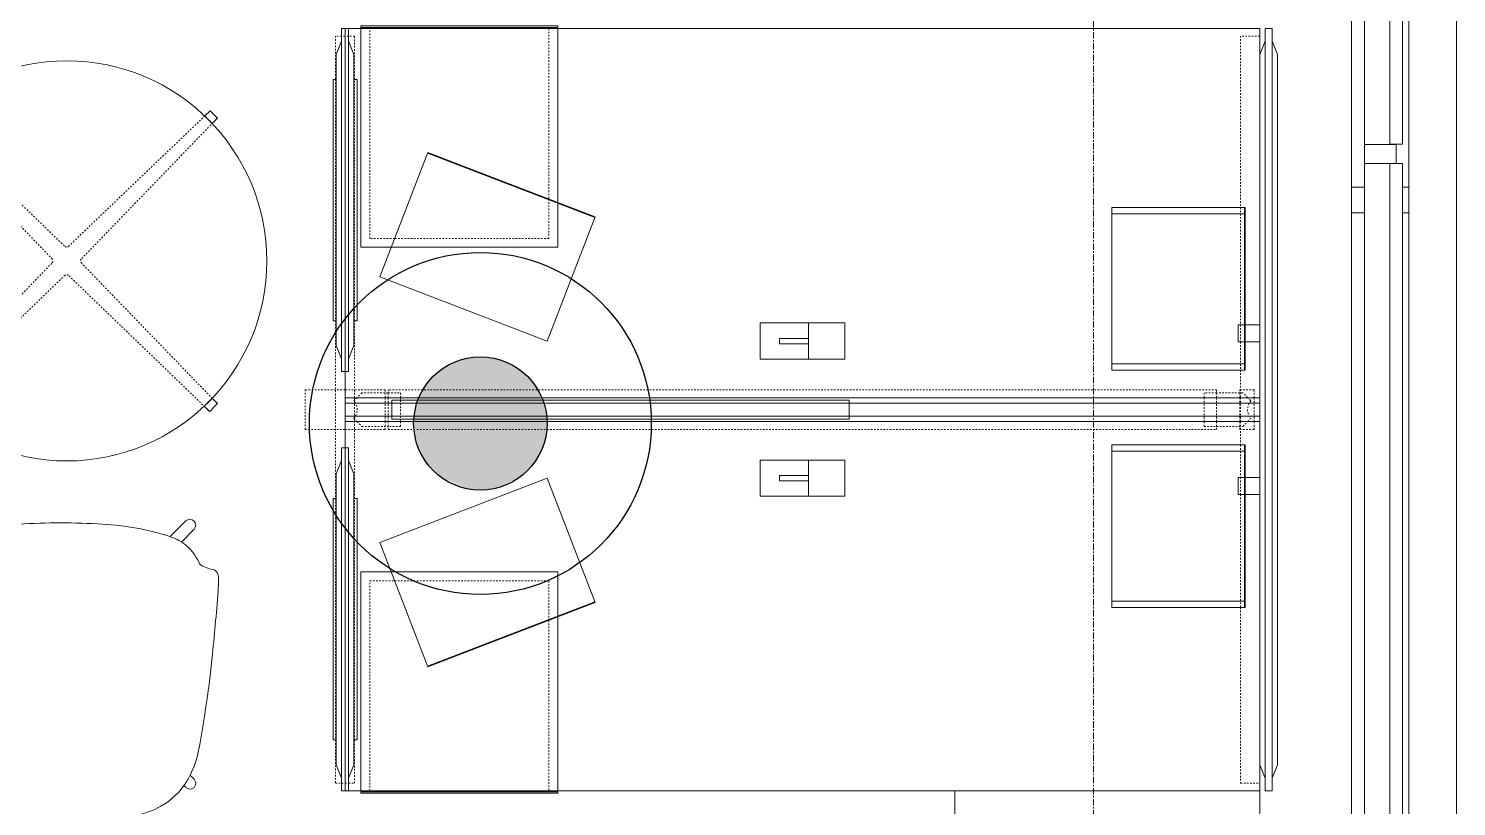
# Model space of a CAD drawing. Header units: inches. Extents: x 29752 to 31446, y 4278 to 5722.
# Drawn here: x 31274.4 to 31386.8, y 4979.4 to 5040.7 of the extents above; entities that cross this region are included whole.
import ezdxf

# ---------------------------------------------------------------- set-up
doc = ezdxf.new("R2010")
doc.units = ezdxf.units.IN
doc.header["$MEASUREMENT"] = 0
doc.linetypes.add('Dash', pattern=[0.25, 0.125, -0.125])
doc.linetypes.add('Grid Line 1_2_', pattern=[0.875, 0.5, -0.125, 0.125, -0.125])
for name, color, linetype, lineweight in [('1900 Duke Street_2nd Flr_LINKED_dwg', 8, 'Continuous', 9), ('A-ANNO-NOTE', 131, 'Continuous', 30), ('A-GLAZ-CURT', 52, 'Continuous', 9), ('A-GLAZ-CWMG', 51, 'Continuous', 9), ('AE-GLAZING', 7, 'Continuous', 9), ('AE-SILL', 7, 'Continuous', 9), ('I-FURN', 30, 'Continuous', 9), ('I-FURN-HDLN', 30, 'Dash', 9), ('S-GRID', 1, 'Continuous', 9)]:
    doc.layers.add(name, color=color, linetype=linetype, lineweight=lineweight)

# ---------------------------------------------------------------- blocks, each defined once
blk = doc.blocks.new('1900 Duke Street_2nd Flr_LINKED_dwg-5565117-FIRST FLOOR POWER _ SIGNAL')
at = {"layer": 'AE-GLAZING'}
for p, q in [((2280, 649.37), (2280, 674)), ((2280, 590.78), (2280, 647.37))]:
    blk.add_line(p, q, dxfattribs=at)
at = {"layer": 'AE-GLAZING', "flags": 128}
for points in [[(2284.5, 674), (2284.5, 649.37), (2284, 649.37)], [(2281, 649.37), (2280, 649.37), (2280, 647.37), (2281, 647.37)], [(2284.5, 649.37), (2284.5, 647.37), (2284, 647.37)], [(2284.5, 647.37), (2284.5, 590.78), (2284, 590.78)]]:
    blk.add_lwpolyline(points, dxfattribs=at)
at = {"layer": 'AE-SILL', "flags": 128}
blk.add_lwpolyline([(2287.5, 676), (2288.25, 676), (2288.25, 503.25), (2287.25, 503.25)], dxfattribs=at)
blk = doc.blocks.new('Table-Coffee-Teknion-BBCTC_Cosmos_Round-R2013 - 17 3_4_ High-5308774-FIRST FLOOR POWER _ SIGNAL')
at = {"layer": 'I-FURN'}
for p, q in [((-11.85, 11.25), (-11.44, 10.83)), ((-10.81, 11.45), (-11.24, 11.86)), ((11.24, 11.86), (10.81, 11.45)), ((11.44, 10.83), (11.85, 11.25)), ((-11.44, -10.83), (-11.85, -11.25)), ((11.81, -11.29), (11.41, -10.86)), ((-11.24, -11.86), (-10.81, -11.45)), ((10.82, -11.45), (11.24, -11.86))]:
    blk.add_line(p, q, dxfattribs=at)
for radius, start, end in [(15.75, 0, 180), (16.34, 133.4535, 136.4655), (15.75, 133.359, 136.5603), (15.75, 43.4397, 46.635), (16.34, 43.5345, 46.5404), (15.75, 180, 360), (15.75, 223.4397, 226.635), (15.75, 313.3594, 316.3973), (16.34, 223.5345, 226.5404), (16.34, 313.4535, 316.3027)]:
    blk.add_arc((0, 0), radius, start, end, dxfattribs=at)
at = {"layer": 'I-FURN-HDLN'}
for p, q in [((-1.13, 0.14), (-11.85, 11.25)), ((-11.24, 11.86), (-0.14, 1.13)), ((0.14, 1.13), (11.24, 11.86)), ((11.85, 11.25), (1.13, 0.14)), ((-11.85, -11.25), (-1.13, -0.13)), ((1.14, -0.14), (11.81, -11.29)), ((-0.14, -1.13), (-11.24, -11.86)), ((11.24, -11.86), (0.14, -1.14))]:
    blk.add_line(p, q, dxfattribs=at)
for centre, start, end in [((0, 1.29), 228.5957, 311.4043), ((-1.29, 0), 319.2979, 41.4043), ((1.29, 0), 138.6476, 223.7627), ((0, -1.29), 47.5735, 131.4196)]:
    blk.add_arc(centre, 0.206, start, end, dxfattribs=at)
blk = doc.blocks.new('Loewenstein_Collier_Chair - Pedestal Swivel-5720362-FIRST FLOOR POWER _ SIGNAL')
at = {"layer": 'I-FURN'}
for p, q in [((-9.68, 10.33), (-9.84, 10.48)), ((9.88, 10.48), (9.72, 10.33)), ((-10.48, 9.83), (-10.17, 9.52)), ((10.21, 9.52), (10.52, 9.83)), ((-9.49, -8.83), (-10.48, -9.84)), ((10.52, -9.84), (9.53, -8.83)), ((-9.84, -10.49), (-8.59, -9.26)), ((8.63, -9.26), (9.88, -10.49))]:
    blk.add_line(p, q, dxfattribs=at)
for centre, radius, start, end in [((-0.44, -3.43), 17.04, 88.4472, 99.5197), ((0.48, -3.43), 17.04, 80.4803, 91.5528), ((-0.05, -5.76), 19.41, 99.5197, 112.7744), ((0.09, -5.76), 19.41, 67.2256, 80.4803), ((-5.38, 7.42), 5.19, 114.8329, 145.9276), ((5.42, 7.42), 5.19, 34.0724, 65.1671), ((-10.16, 10.16), 0.457, 45, 225), ((-4.57, 6.68), 6.29, 144.4994, 153.0785), ((3.84, 6.21), 7.18, 27.4576, 34.9645), ((10.2, 10.16), 0.457, 315, 135), ((-3.98, 6.31), 6.97, 152.5557, 169.4443), ((4.02, 6.31), 6.97, 10.5557, 27.4443), ((80.92, -9.51), 93.34, 169.4443, 174.1498), ((-80.89, -9.51), 93.34, 5.8502, 10.5557), ((165.12, -18.14), 177.98, 174.1498, 175.8502), ((-165.08, -18.14), 177.98, 4.1498, 5.8502), ((-3.28, -5.92), 9.13, 175.8502, 180.1498), ((3.32, -5.92), 9.13, 359.8502, 4.1498), ((-11.25, -5.94), 1.17, 180.1498, 197.8502), ((-11.87, -6.14), 0.515, 197.8502, 228.0993), ((-11.01, -5.18), 1.81, 228.0993, 229.6336), ((-11.92, -6.31), 0.361, 224.1325, 247.8675), ((-11.92, -6.31), 0.361, 247.8675, 261.0365), ((-12.32, -9.04), 2.4, 54.7481, 81.7713), ((12.36, -9.04), 2.4, 98.2287, 125.2519), ((11.96, -6.31), 0.361, 278.9635, 292.1325), ((11.96, -6.31), 0.361, 292.1325, 315.8675), ((11.05, -5.18), 1.81, 310.3664, 311.9007), ((11.91, -6.14), 0.515, 311.9007, 342.1498), ((11.29, -5.94), 1.17, 342.1498, 359.8502), ((-7.03, -5.4), 4.25, 203.23, 225.1342), ((7.07, -5.4), 4.25, 314.8658, 336.77), ((-7.95, -6.33), 2.94, 225.1342, 238.3517), ((-6.49, -3.61), 6.03, 240.0986, 249.6093), ((6.62, -3.81), 5.81, 290.2105, 300.0817), ((7.99, -6.33), 2.94, 301.6483, 314.8658), ((-10.16, -10.16), 0.455, 135.4923, 314.3927), ((-2.22, 10.42), 20.68, 252.0681, 267.064), ((2.26, 10.42), 20.68, 272.936, 287.9319), ((10.2, -10.16), 0.455, 225.6073, 44.5077), ((1.06, 74.49), 84.84, 267.064, 269.2945), ((-1.03, 74.49), 84.84, 270.7055, 272.936)]:
    blk.add_arc(centre, radius, start, end, dxfattribs=at)
blk = doc.blocks.new('Desk_Structures-Teknion-JNDBB_Structural_Beam_Double_Sided-R2015 - Double Sided-V88-FIRST FLOOR POWER _ SIGNAL')
at = {"layer": 'I-FURN-HDLN'}
for p, q in [((-36.28, 29.41), (-36.75, 29.41)), ((-36.75, 29.41), (-36.75, 26)), ((-36, 29.41), (-36.28, 29.41)), ((-35.72, 29.41), (-36, 29.41)), ((-35.25, 29.41), (-35.72, 29.41)), ((-35.25, 26), (-35.25, 29.41)), ((36, 29.41), (34.5, 29.41)), ((34.5, 29.41), (34.5, 15.91)), ((36, 27.95), (36, 29.41)), ((36, 6.67), (36, 27.95)), ((-36.75, 26), (-36.75, 7)), ((-35.25, 7), (-35.25, 26)), ((34.5, 15.91), (34.5, 6.67)), ((-36.75, 7), (-36.75, -7)), ((-35.25, 0.94), (-35.25, 7)), ((34.5, 6.67), (34.5, 5.33)), ((36, 5.33), (36, 6.67)), ((34.5, 5.33), (34.5, 3.11)), ((36, 0.94), (36, 5.33)), ((34.5, 3.11), (34.5, 0.94)), ((-36, 1.57), (-39.15, 1.57)), ((-39.15, 1.57), (-39.15, -1.57)), ((-32.85, 1.57), (-36, 1.57)), ((-34.68, 1.32), (-35.06, 0.94)), ((-32.61, 1.32), (-34.68, 1.32)), ((-32.85, 0.94), (-32.85, 1.57)), ((32.61, 1.57), (-32.61, 1.57)), ((-32.61, 1.57), (-32.61, 0.94)), ((-32.61, 1.32), (-31.63, 1.32)), ((-32.61, 0.94), (-32.61, 1.32)), ((-31.63, 1.32), (-31.63, 0.94)), ((31.63, 1.32), (31.63, 0.94)), ((32.61, 1.32), (31.63, 1.32)), ((32.61, 0.94), (32.61, 1.57)), ((34.68, 1.32), (32.61, 1.32)), ((32.61, 1.32), (32.61, 0.94)), ((35.57, 1.57), (34.43, 1.57)), ((34.43, 1.57), (34.43, 0.94)), ((35.06, 0.94), (34.68, 1.32)), ((35.57, 0.94), (35.57, 1.57)), ((-35.06, 0.94), (-35.3, 0.7)), ((-35.25, -0.94), (-35.25, 0.94)), ((-32.85, -0.94), (-32.85, 0.94)), ((-32.61, -0.94), (-32.61, 0.94)), ((-32.61, 0.94), (-32.61, -0.94)), ((-31.63, 0.94), (-31.63, 0.75)), ((-31.63, 0.75), (-31.63, -0.75)), ((31.63, 0.94), (31.63, -0.94)), ((32.61, 0.94), (32.61, -0.94)), ((32.61, -0.94), (32.61, 0.94)), ((34.43, 0.94), (34.43, -0.94)), ((34.5, 0.94), (34.5, -0.94)), ((35.3, 0.7), (35.06, 0.94)), ((35.57, -0.94), (35.57, 0.94)), ((36, -0.94), (36, 0.94)), ((-35.3, -0.7), (-35.06, -0.94)), ((-35.25, -7), (-35.25, -0.94)), ((-35.06, -0.94), (-34.68, -1.32)), ((-32.85, -1.57), (-32.85, -0.94)), ((-32.61, -1.32), (-32.61, -0.94)), ((-32.61, -0.94), (-32.61, -1.57)), ((-31.63, -0.75), (-31.63, -0.94)), ((-31.63, -0.94), (-31.63, -1.32)), ((31.63, -0.94), (31.63, -1.32)), ((32.61, -0.94), (32.61, -1.32)), ((32.61, -1.57), (32.61, -0.94)), ((34.43, -0.94), (34.43, -1.57)), ((34.5, -0.94), (34.5, -2.78)), ((34.68, -1.32), (35.06, -0.94)), ((35.06, -0.94), (35.3, -0.7)), ((35.57, -1.57), (35.57, -0.94)), ((36, -5.33), (36, -0.94)), ((-39.15, -1.57), (-36, -1.57)), ((-36, -1.57), (-32.85, -1.57)), ((-34.68, -1.32), (-32.61, -1.32)), ((-31.63, -1.32), (-32.61, -1.32)), ((-32.61, -1.57), (32.61, -1.57)), ((31.63, -1.32), (32.61, -1.32)), ((32.61, -1.32), (34.68, -1.32)), ((34.43, -1.57), (35.57, -1.57)), ((34.5, -2.78), (34.5, -5.33)), ((34.5, -5.33), (34.5, -6.67)), ((36, -6.67), (36, -5.33)), ((34.5, -6.67), (34.5, -15.57)), ((36, -27.95), (36, -6.67)), ((-36.75, -7), (-36.75, -26)), ((-35.25, -26), (-35.25, -7)), ((34.5, -15.57), (34.5, -29.41)), ((-36.75, -26), (-36.75, -29.41)), ((-35.25, -29.41), (-35.25, -26)), ((36, -29.41), (36, -27.95)), ((-36.75, -29.41), (-36.28, -29.41)), ((-36.28, -29.41), (-36, -29.41)), ((-36, -29.41), (-35.72, -29.41)), ((-35.72, -29.41), (-35.25, -29.41)), ((34.5, -29.41), (36, -29.41))]:
    blk.add_line(p, q, dxfattribs=at)
for centre, start, end in [((-36.13, 0), 319.7931, 40.2069), ((36.13, 0), 139.7931, 220.2069)]:
    blk.add_arc(centre, 1.08, start, end, dxfattribs=at)
blk = doc.blocks.new('Worksurface-Mounted-Teknion-JNWSSN-Single_Sided_Rectangular-R2015 - 24_ Depth-6171618-FIRST FLOOR POWER _ SIGNAL')
at = {"layer": 'I-FURN'}
for p, q in [((-21, -23.78), (21, -23.78)), ((-21, -47.78), (-21, -23.78)), ((21, -23.78), (21, -47.78)), ((21, -47.78), (-21, -47.78))]:
    blk.add_line(p, q, dxfattribs=at)
at = {"layer": 'I-FURN-HDLN'}
for p, q in [((-21, -24.37), (-19.5, -24.37)), ((-19.5, -24.37), (-19.5, -47.78)), ((-21, -25.37), (-16.04, -25.37)), ((-16.04, -25.37), (-16.04, -46.28)), ((-16.04, -46.28), (-18.8, -46.28)), ((-18.8, -46.28), (-18.8, -47.78))]:
    blk.add_line(p, q, dxfattribs=at)
blk = doc.blocks.new('Desk-Teknion-JNWDSN-Double_Sided_Rectangular-R2015 - 60_ Depth-V82-FIRST FLOOR POWER _ SIGNAL')
at = {"layer": 'I-FURN'}
for p, q in [((-36, 30), (-36, 3)), ((-35.72, 30), (-36, 30)), ((36, 30), (-35.72, 30)), ((36, 27.95), (36, 30)), ((36, 6.67), (36, 27.95)), ((-3.33, 6.82), (0.48, 6.82)), ((-3.33, 3.97), (-3.33, 6.82)), ((3.33, 6.82), (0.48, 6.82)), ((0.48, 6.82), (0.48, 3.97)), ((3.33, 3.97), (3.33, 6.82)), ((36, 5.33), (36, 6.67)), ((-1.8, 5.61), (-1.8, 5.18)), ((0.48, 5.61), (-1.8, 5.61)), ((-1.8, 5.18), (0.48, 5.18)), ((36, 0.94), (36, 5.33)), ((0.48, 3.97), (-3.33, 3.97)), ((0.48, 3.97), (3.33, 3.97)), ((-36, 3), (-36, 0.94)), ((-36, 0.94), (-36, -0.94)), ((36, -0.94), (36, 0.94)), ((-36, -0.94), (-36, -3)), ((36, -5.33), (36, -0.94)), ((-36, -3), (-36, -30)), ((-3.33, -6.82), (-3.33, -3.97)), ((-3.33, -3.97), (0.48, -3.97)), ((0.48, -3.97), (3.33, -3.97)), ((0.48, -6.82), (0.48, -3.97)), ((3.33, -3.97), (3.33, -6.82)), ((-1.8, -5.18), (-1.8, -5.61)), ((0.48, -5.18), (-1.8, -5.18)), ((-1.8, -5.61), (0.48, -5.61)), ((36, -6.67), (36, -5.33)), ((36, -27.95), (36, -6.67)), ((0.48, -6.82), (-3.33, -6.82)), ((3.33, -6.82), (0.48, -6.82)), ((36, -30), (36, -27.95)), ((-36, -30), (-35.72, -30)), ((-35.72, -30), (36, -30))]:
    blk.add_line(p, q, dxfattribs=at)
blk = doc.blocks.new('Storage-Freestanding-Teknion-JNFMP-Mobile_Pedestal_with_Seat-R2015 - Metal-6171164-FIRST FLOOR POWER _ SIGNAL')
at = {"layer": 'I-FURN'}
for p, q in [((5.37, 8.55), (-7.75, 8.55)), ((-7.75, 8.55), (-7.75, 5.02)), ((7.75, 8.55), (5.37, 8.55)), ((7.75, -8.67), (7.75, 8.55)), ((-7.75, 5.02), (-7.75, -8.67)), ((-7.75, -8.67), (7.75, -8.67)), ((7.75, -8.75), (-7.75, -8.75)), ((-7.75, -8.75), (-7.75, -8.87)), ((-7.75, -8.87), (7.75, -8.87)), ((7.75, -8.87), (7.75, -8.75))]:
    blk.add_line(p, q, dxfattribs=at)
at = {"layer": 'I-FURN-HDLN'}
for p, q in [((-7.05, 4.75), (-7.05, 7.85)), ((-7.05, 7.85), (5.1, 7.85)), ((5.1, 7.85), (7.05, 7.85)), ((7.05, 7.85), (7.05, -8.67)), ((-7.05, -8.67), (-7.05, 4.75))]:
    blk.add_line(p, q, dxfattribs=at)
blk = doc.blocks.new('Screen-Leg_Mounted-Teknion-JNSEEL-Felt_Elevated-R2015 - Double-Sided Leg Overlay-6171622-FIRST FLOOR POWER _ SIGNAL')
at = {"layer": 'I-FURN'}
for p, q in [((-6.67, 2.4), (-5.33, 2.4)), ((-6.67, 0.7), (-6.67, 2.4)), ((-5.33, 2.4), (-5.33, 0.7)), ((5.33, 2.4), (6.67, 2.4)), ((5.33, 0.7), (5.33, 2.4)), ((6.67, 2.4), (6.67, 0.7)), ((-30, -0.28), (-30, 0.28)), ((-30, 0.28), (30, 0.28)), ((-29, 0.28), (-27.95, 0.7)), ((29, 0.28), (-29, 0.28)), ((-27.95, 0.7), (-0.94, 0.7)), ((-5.33, 0.7), (-6.67, 0.7)), ((-0.94, 0.7), (0.94, 0.7)), ((0.94, 0.7), (27.95, 0.7)), ((6.67, 0.7), (5.33, 0.7)), ((27.95, 0.7), (29, 0.28)), ((30, 0.28), (30, -0.28)), ((30, -0.28), (-30, -0.28)), ((-29, -0.28), (29, -0.28)), ((-27.95, -0.7), (-29, -0.28)), ((27.95, -0.7), (-27.95, -0.7)), ((29, -0.28), (27.95, -0.7))]:
    blk.add_line(p, q, dxfattribs=at)
blk = doc.blocks.new('Screen-Desk_Mounted-Teknion-JNSASW-Solid_Add-On-R2015 - Standard Width-6171624-FIRST FLOOR POWER _ SIGNAL')
at = {"layer": 'I-FURN'}
for p, q in [((-36, 0.94), (36, 0.94)), ((-36, -0.94), (-36, 0.94)), ((-36, 0.51), (36, 0.51)), ((-3.68, -0.75), (-3.68, 0.75)), ((-3.68, 0.75), (32.32, 0.75)), ((32.32, 0.75), (32.32, -0.75)), ((36, 0.94), (36, -0.94)), ((-36, -0.51), (36, -0.51)), ((36, -0.94), (-36, -0.94)), ((32.32, -0.75), (-3.68, -0.75))]:
    blk.add_line(p, q, dxfattribs=at)
blk = doc.blocks.new('Accessories-Teknion-JNAMT-Tray_Module-R2015 - Letter-V68-FIRST FLOOR POWER _ SIGNAL')
at = {"layer": 'I-FURN'}
for p, q in [((-3.84, 5.25), (-6.4, 5.25)), ((-6.4, 5.25), (-6.4, -5.25)), ((-6.34, 5.25), (-6.34, 5.19)), ((-6.34, 5.19), (-3.84, 5.19)), ((-5.9, -5.25), (-5.9, 5.25)), ((-2.51, 5.25), (-3.84, 5.25)), ((-3.84, 5.19), (-2.51, 5.19)), ((6.4, 5.25), (-2.51, 5.25)), ((-2.51, 5.19), (6.34, 5.19)), ((5.9, 5.25), (5.9, -5.25)), ((6.34, 5.25), (6.34, 5.19)), ((6.4, -5.25), (6.4, 5.25)), ((-6.4, -5.25), (6.4, -5.25))]:
    blk.add_line(p, q, dxfattribs=at)
blk = doc.blocks.new('Accessories-Teknion-JNAMT-Tray_Module-R2015 - Letter-V69-FIRST FLOOR POWER _ SIGNAL')
at = {"layer": 'I-FURN'}
for p, q in [((-3.84, 5.25), (-6.4, 5.25)), ((-6.4, 5.25), (-6.4, -5.25)), ((-6.34, 5.25), (-6.34, 5.19)), ((-6.34, 5.19), (-3.84, 5.19)), ((-5.9, -5.25), (-5.9, 5.25)), ((-2.51, 5.25), (-3.84, 5.25)), ((-3.84, 5.19), (-2.51, 5.19)), ((6.4, 5.25), (-2.51, 5.25)), ((-2.51, 5.19), (6.34, 5.19)), ((5.9, 5.25), (5.9, -5.25)), ((6.34, 5.25), (6.34, 5.19)), ((6.4, -5.25), (6.4, 5.25)), ((-6.4, -5.25), (6.4, -5.25))]:
    blk.add_line(p, q, dxfattribs=at)
blk = doc.blocks.new('Accessories-Teknion-JNAMT-Tray_Module-R2015 - Letter-V70-FIRST FLOOR POWER _ SIGNAL')
at = {"layer": 'I-FURN'}
for p, q in [((2.84, 5.25), (-6.4, 5.25)), ((-6.4, 5.25), (-6.4, -5.25)), ((-6.34, 5.25), (-6.34, 5.19)), ((-6.34, 5.19), (2.84, 5.19)), ((-5.9, -5.25), (-5.9, 5.25)), ((4.18, 5.25), (2.84, 5.25)), ((2.84, 5.19), (4.18, 5.19)), ((6.4, 5.25), (4.18, 5.25)), ((4.18, 5.19), (6.34, 5.19)), ((5.9, 5.25), (5.9, -5.25)), ((6.34, 5.25), (6.34, 5.19)), ((6.4, -5.25), (6.4, 5.25)), ((-6.4, -5.25), (6.4, -5.25))]:
    blk.add_line(p, q, dxfattribs=at)
blk = doc.blocks.new('Accessories-Teknion-JNAMT-Tray_Module-R2015 - Letter-V71-FIRST FLOOR POWER _ SIGNAL')
at = {"layer": 'I-FURN'}
for p, q in [((2.84, 5.25), (-6.4, 5.25)), ((-6.4, 5.25), (-6.4, -5.25)), ((-6.34, 5.25), (-6.34, 5.19)), ((-6.34, 5.19), (2.84, 5.19)), ((-5.9, -5.25), (-5.9, 5.25)), ((4.18, 5.25), (2.84, 5.25)), ((2.84, 5.19), (4.18, 5.19)), ((6.4, 5.25), (4.18, 5.25)), ((4.18, 5.19), (6.34, 5.19)), ((5.9, 5.25), (5.9, -5.25)), ((6.34, 5.25), (6.34, 5.19)), ((6.4, -5.25), (6.4, 5.25)), ((-6.4, -5.25), (6.4, -5.25))]:
    blk.add_line(p, q, dxfattribs=at)
blk = doc.blocks.new('Accessories-Teknion-JNAMD-Drawer_Module-R2015 - Letter Size-6171628-FIRST FLOOR POWER _ SIGNAL')
at = {"layer": 'I-FURN'}
for p, q in [((-7.05, -5.22), (-7.05, 5.28)), ((-7.05, 5.28), (7.05, 5.28)), ((-7.05, 5.22), (7.05, 5.22)), ((7.05, 5.28), (7.05, -5.22)), ((7.05, -5.22), (-7.05, -5.22))]:
    blk.add_line(p, q, dxfattribs=at)
blk = doc.blocks.new('Accessories-Teknion-JNAMD-Drawer_Module-R2015 - Letter Size-6171627-FIRST FLOOR POWER _ SIGNAL')
at = {"layer": 'I-FURN'}
for p, q in [((7.05, 5.22), (-7.05, 5.22)), ((-7.05, 5.22), (-7.05, -5.28)), ((7.05, -5.28), (7.05, 5.22)), ((-7.05, -5.22), (7.05, -5.22)), ((-7.05, -5.28), (7.05, -5.28))]:
    blk.add_line(p, q, dxfattribs=at)
blk = doc.blocks.new('Storage-Freestanding-Teknion-JNFMP-Mobile_Pedestal_with_Seat-R2015 - Metal-V89-FIRST FLOOR POWER _ SIGNAL')
at = {"layer": 'I-FURN'}
for p, q in [((-5.37, 8.55), (-7.75, 8.55)), ((-7.75, 8.55), (-7.75, -8.67)), ((7.75, 8.55), (-5.37, 8.55)), ((7.75, 5.02), (7.75, 8.55)), ((7.75, -8.67), (7.75, 5.02)), ((-7.75, -8.67), (7.75, -8.67)), ((7.75, -8.75), (-7.75, -8.75)), ((-7.75, -8.75), (-7.75, -8.87)), ((-7.75, -8.87), (7.75, -8.87)), ((7.75, -8.87), (7.75, -8.75))]:
    blk.add_line(p, q, dxfattribs=at)
at = {"layer": 'I-FURN-HDLN'}
for p, q in [((-7.05, -8.67), (-7.05, 7.85)), ((-7.05, 7.85), (-5.1, 7.85)), ((-5.1, 7.85), (7.05, 7.85)), ((7.05, 7.85), (7.05, 4.75)), ((7.05, 4.75), (7.05, -8.67))]:
    blk.add_line(p, q, dxfattribs=at)
blk = doc.blocks.new('Screen-Desk_Mounted-Teknion-JNSAEW-Felt_Elevated-R2015 - Standard Width-V90-FIRST FLOOR POWER _ SIGNAL')
at = {"layer": 'I-FURN'}
for p, q in [((13.5, 0.28), (-13.5, 0.28)), ((-13.5, 0.28), (-13.5, -0.28)), ((-11.45, 0.7), (-12.5, 0.28)), ((-12.5, 0.28), (12.5, 0.28)), ((11.45, 0.7), (-11.45, 0.7)), ((9.5, 0.94), (-9.5, 0.94)), ((-9.5, 0.94), (-9.5, 0.7)), ((-9.5, 0.7), (9.5, 0.7)), ((9.5, 0.7), (9.5, 0.94)), ((12.5, 0.28), (11.45, 0.7)), ((13.5, -0.28), (13.5, 0.28)), ((-13.5, -0.28), (13.5, -0.28)), ((12.5, -0.28), (-12.5, -0.28)), ((-12.5, -0.28), (-11.45, -0.7)), ((-11.45, -0.7), (11.45, -0.7)), ((9.5, -0.7), (-9.5, -0.7)), ((-9.5, -0.7), (-9.5, -0.94)), ((-9.5, -0.94), (9.5, -0.94)), ((9.5, -0.94), (9.5, -0.7)), ((11.45, -0.7), (12.5, -0.28))]:
    blk.add_line(p, q, dxfattribs=at)
blk = doc.blocks.new('Screen-Desk_Mounted-Teknion-JNSAEW-Felt_Elevated-R2015 - Standard Width-V91-FIRST FLOOR POWER _ SIGNAL')
at = {"layer": 'I-FURN'}
for p, q in [((-13.5, -0.28), (-13.5, 0.28)), ((-13.5, 0.28), (13.5, 0.28)), ((-12.5, 0.28), (-11.45, 0.7)), ((12.5, 0.28), (-12.5, 0.28)), ((-11.45, 0.7), (11.45, 0.7)), ((-9.5, 0.94), (9.5, 0.94)), ((-9.5, 0.7), (-9.5, 0.94)), ((9.5, 0.7), (-9.5, 0.7)), ((9.5, 0.94), (9.5, 0.7)), ((11.45, 0.7), (12.5, 0.28)), ((13.5, 0.28), (13.5, -0.28)), ((13.5, -0.28), (-13.5, -0.28)), ((-12.5, -0.28), (12.5, -0.28)), ((-11.45, -0.7), (-12.5, -0.28)), ((11.45, -0.7), (-11.45, -0.7)), ((-9.5, -0.7), (9.5, -0.7)), ((-9.5, -0.94), (-9.5, -0.7)), ((9.5, -0.94), (-9.5, -0.94)), ((9.5, -0.7), (9.5, -0.94)), ((12.5, -0.28), (11.45, -0.7))]:
    blk.add_line(p, q, dxfattribs=at)
blk = doc.blocks.new('System Panel - Glazed-6353539-FIRST FLOOR POWER _ SIGNAL')
at = {"layer": 'A-GLAZ-CURT', "lineweight": 13}
for p, q in [((10.875, 1.75), (-10.875, 1.75)), ((-10.875, 1.75), (-10.875, 0.75)), ((10.875, 0.75), (10.875, 1.75)), ((-10.875, 0.75), (10.875, 0.75))]:
    blk.add_line(p, q, dxfattribs=at)
blk = doc.blocks.new('System Panel - Glazed-6353951-FIRST FLOOR POWER _ SIGNAL')
at = {"layer": 'A-GLAZ-CURT', "lineweight": 13}
for p, q in [((30.359375, 1.75), (-30.359375, 1.75)), ((-30.359375, 1.75), (-30.359375, 0.75)), ((30.359375, 0.75), (30.359375, 1.75)), ((-30.359375, 0.75), (30.359375, 0.75))]:
    blk.add_line(p, q, dxfattribs=at)
blk = doc.blocks.new('Rectangular Mullion - 1_5_ x 2_5_ rectangular-6353949-FIRST FLOOR POWER _ SIGNAL')
at = {"layer": 'A-GLAZ-CWMG'}
blk.add_line((31379.55, 5225.34), (31379.55, 5286.06), dxfattribs=at)
blk = doc.blocks.new('Rectangular Mullion - 1_5_ x 2_5_ rectangular-6353533-FIRST FLOOR POWER _ SIGNAL')
at = {"layer": 'A-GLAZ-CWMG'}
blk.add_line((31379.55, 5139.87), (31379.55, 5161.62), dxfattribs=at)
blk = doc.blocks.new('Rectangular Mullion - 1_5_ x 2_5_ rectangular-6353534-FIRST FLOOR POWER _ SIGNAL')
at = {"layer": 'A-GLAZ-CWMG', "lineweight": 20}
for p, q in [((-0.75, 1.25), (0.75, 1.25)), ((-0.75, -1.25), (-0.75, 1.25)), ((0.75, 1.25), (0.75, -1.25)), ((0.75, -1.25), (-0.75, -1.25))]:
    blk.add_line(p, q, dxfattribs=at)

msp = doc.modelspace()

# ---------------------------------------------------------------- hatches: boundary and pattern name
at = {"layer": 'A-ANNO-NOTE', "lineweight": 9}
for points in [[(31307.06, 5013.97), (31309.82, 5014.84), (31309.27, 5014.8)], [(31312.87, 5013.97), (31309.82, 5014.84), (31307.06, 5013.97)], [(31307.06, 5013.97), (31309.27, 5014.8), (31308.45, 5014.62)], [(31307.06, 5013.97), (31308.45, 5014.62), (31307.79, 5014.37)], [(31312.87, 5013.97), (31310.1, 5014.84), (31309.82, 5014.84)], [(31312.87, 5013.97), (31310.66, 5014.8), (31310.1, 5014.84)], [(31312.87, 5013.97), (31311.74, 5014.53), (31310.66, 5014.8)], [(31311.74, 5014.53), (31311.48, 5014.62), (31310.94, 5014.75)], [(31312.87, 5013.97), (31312.13, 5014.37), (31311.74, 5014.53)], [(31314.34, 5012.5), (31307.06, 5013.97), (31305.59, 5012.5)], [(31305.59, 5012.5), (31307.06, 5013.97), (31306.11, 5013.15)], [(31314.34, 5012.5), (31312.87, 5013.97), (31307.06, 5013.97)], [(31313.82, 5013.15), (31313.31, 5013.64), (31312.87, 5013.97)], [(31314.34, 5012.5), (31313.82, 5013.15), (31312.87, 5013.97)], [(31315.15, 5010.43), (31305.59, 5012.5), (31304.78, 5010.43), (31305.18, 5010.43)], [(31304.78, 5010.43), (31305.51, 5012.38), (31305.13, 5011.63)], [(31315.15, 5010.43), (31314.34, 5012.5), (31305.59, 5012.5)], [(31314.34, 5012.5), (31314.26, 5012.61), (31313.82, 5013.15)], [(31315.15, 5010.43), (31314.8, 5011.63), (31314.41, 5012.38)], [(31315.15, 5010.43), (31314.95, 5011.24), (31314.8, 5011.63)], [(31304.78, 5008.76), (31304.78, 5010.43), (31304.72, 5009.31)], [(31304.78, 5008.76), (31315.15, 5008.76), (31304.78, 5010.43)], [(31315.15, 5008.76), (31315.15, 5010.43), (31304.78, 5010.43), (31305.18, 5010.36)], [(31315.15, 5008.76), (31315.21, 5009.87), (31315.15, 5010.43)], [(31315.15, 5008.76), (31315.21, 5009.31), (31315.21, 5009.87)], [(31305.59, 5006.69), (31315.15, 5008.76), (31304.78, 5008.76), (31305.18, 5007.73)], [(31305.51, 5006.81), (31304.78, 5008.76), (31305.18, 5007.44)], [(31305.59, 5006.69), (31314.34, 5006.69), (31315.15, 5008.76)], [(31314.34, 5006.69), (31314.41, 5006.81), (31315.15, 5008.76)], [(31314.41, 5006.81), (31314.8, 5007.55), (31315.15, 5008.76)], [(31314.8, 5007.55), (31314.95, 5007.94), (31315.15, 5008.76)], [(31307.06, 5005.22), (31305.59, 5006.69), (31306.11, 5006.03)], [(31312.87, 5005.22), (31305.59, 5006.69), (31307.06, 5005.22)], [(31312.87, 5005.22), (31314.34, 5006.69), (31305.59, 5006.69)], [(31312.87, 5005.22), (31313.82, 5006.03), (31314.34, 5006.69)], [(31314.41, 5006.81), (31314.56, 5007.05), (31314.8, 5007.55)], [(31312.87, 5005.22), (31313.31, 5005.55), (31313.82, 5006.03)], [(31310.1, 5004.35), (31312.87, 5005.22), (31307.06, 5005.22), (31307.48, 5005.1)], [(31309.27, 5004.39), (31307.3, 5005.1), (31308.18, 5004.65)], [(31309.82, 5004.35), (31307.38, 5005.1), (31309.27, 5004.39)], [(31309.82, 5004.35), (31310.1, 5004.35), (31307.44, 5005.1)], [(31310.1, 5004.35), (31310.66, 5004.39), (31312.48, 5005.1)], [(31310.66, 5004.39), (31311.48, 5004.57), (31312.54, 5005.1)], [(31310.66, 5004.39), (31310.8, 5004.41), (31311.48, 5004.57)], [(31311.48, 5004.57), (31312.13, 5004.81), (31312.61, 5005.1)]]:
    msp.add_hatch(color=256, dxfattribs=at).paths.add_polyline_path(points, flags=0)

# ---------------------------------------------------------------- linework, layer by layer
at = {"layer": 'A-ANNO-NOTE'}
for radius in [13.46, 5.25]:
    msp.add_circle((31309.96, 5009.59), radius, dxfattribs=at)
at = {"layer": 'A-ANNO-NOTE', "lineweight": 9}
for start, end in [(0, 180), (180, 0)]:
    msp.add_arc((31309.96, 5009.59), 5.25, start, end, dxfattribs=at)
at = {"layer": 'S-GRID', "linetype": 'Grid Line 1_2_'}
msp.add_line((31358.24, 4277.77), (31358.24, 5698.13), dxfattribs=at)

# ---------------------------------------------------------------- block references
at = {"layer": '1900 Duke Street_2nd Flr_LINKED_dwg', "color": 7}
msp.add_blockref('1900 Duke Street_2nd Flr_LINKED_dwg-5565117-FIRST FLOOR POWER _ SIGNAL', (29098.55, 4378.81), dxfattribs=at)
at = {"layer": 'A-GLAZ-CURT', "rotation": 270}
for name, p in [('System Panel - Glazed-6353539-FIRST FLOOR POWER _ SIGNAL', (31380.8, 5042.44)), ('System Panel - Glazed-6353951-FIRST FLOOR POWER _ SIGNAL', (31380.8, 4999.7))]:
    msp.add_blockref(name, p, dxfattribs=at)
at = {"layer": 'A-GLAZ-CWMG'}
for name, p in [('Rectangular Mullion - 1_5_ x 2_5_ rectangular-6353533-FIRST FLOOR POWER _ SIGNAL', (0, -108.31)), ('Rectangular Mullion - 1_5_ x 2_5_ rectangular-6353949-FIRST FLOOR POWER _ SIGNAL', (0, -256))]:
    msp.add_blockref(name, p, dxfattribs=at)
at = {"layer": 'A-GLAZ-CWMG', "extrusion": (0, 0, -1), "rotation": 270}
msp.add_blockref('Rectangular Mullion - 1_5_ x 2_5_ rectangular-6353534-FIRST FLOOR POWER _ SIGNAL', (-31380.8, 5030.81), dxfattribs=at)
at = {"layer": 'I-FURN'}
for name, p, rotation in [('Screen-Desk_Mounted-Teknion-JNSAEW-Felt_Elevated-R2015 - Standard Width-V90-FIRST FLOOR POWER _ SIGNAL', (31299.31, 5027.18), 270.0000000000009), ('Storage-Freestanding-Teknion-JNFMP-Mobile_Pedestal_with_Seat-R2015 - Metal-6171164-FIRST FLOOR POWER _ SIGNAL', (31308.31, 5032.01), 180), ('Screen-Leg_Mounted-Teknion-JNSEEL-Felt_Elevated-R2015 - Double-Sided Leg Overlay-6171622-FIRST FLOOR POWER _ SIGNAL', (31372.02, 5010.68), 90.00000000000077), ('Table-Coffee-Teknion-BBCTC_Cosmos_Round-R2013 - 17 3_4_ High-5308774-FIRST FLOOR POWER _ SIGNAL', (31277.4, 5022.39), 89.99999999999973), ('Accessories-Teknion-JNAMD-Drawer_Module-R2015 - Letter Size-6171628-FIRST FLOOR POWER _ SIGNAL', (31310.51, 5023.47), 338.9467704166755), ('Accessories-Teknion-JNAMT-Tray_Module-R2015 - Letter-V70-FIRST FLOOR POWER _ SIGNAL', (31364.92, 5020.19), 270.0000000000011), ('Accessories-Teknion-JNAMT-Tray_Module-R2015 - Letter-V71-FIRST FLOOR POWER _ SIGNAL', (31364.92, 5020.19), 270.0000000000011), ('Screen-Desk_Mounted-Teknion-JNSASW-Solid_Add-On-R2015 - Standard Width-6171624-FIRST FLOOR POWER _ SIGNAL', (31335.31, 5010.68), 180), ('Screen-Desk_Mounted-Teknion-JNSAEW-Felt_Elevated-R2015 - Standard Width-V91-FIRST FLOOR POWER _ SIGNAL', (31299.31, 4994.18), 90.00000000000092), ('Accessories-Teknion-JNAMT-Tray_Module-R2015 - Letter-V68-FIRST FLOOR POWER _ SIGNAL', (31364.92, 5001.5), 270.0000000000011), ('Accessories-Teknion-JNAMT-Tray_Module-R2015 - Letter-V69-FIRST FLOOR POWER _ SIGNAL', (31364.92, 5001.5), 270.0000000000011), ('Accessories-Teknion-JNAMD-Drawer_Module-R2015 - Letter Size-6171627-FIRST FLOOR POWER _ SIGNAL', (31310.51, 4997.89), 21.05322958333267), ('Loewenstein_Collier_Chair - Pedestal Swivel-5720362-FIRST FLOOR POWER _ SIGNAL', (31276.94, 4991.43), 180), ('Worksurface-Mounted-Teknion-JNWSSN-Single_Sided_Rectangular-R2015 - 24_ Depth-6171618-FIRST FLOOR POWER _ SIGNAL', (31323.53, 4959.68), 90.00000000000092)]:
    msp.add_blockref(name, p, dxfattribs=dict(at, rotation=rotation))
for name, p in [('Desk-Teknion-JNWDSN-Double_Sided_Rectangular-R2015 - 60_ Depth-V82-FIRST FLOOR POWER _ SIGNAL', (31335.31, 5010.68)), ('Desk_Structures-Teknion-JNDBB_Structural_Beam_Double_Sided-R2015 - Double Sided-V88-FIRST FLOOR POWER _ SIGNAL', (31335.31, 5010.68)), ('Storage-Freestanding-Teknion-JNFMP-Mobile_Pedestal_with_Seat-R2015 - Metal-V89-FIRST FLOOR POWER _ SIGNAL', (31308.31, 4989.35))]:
    msp.add_blockref(name, p, dxfattribs=at)

doc.saveas('drawing.dxf')
